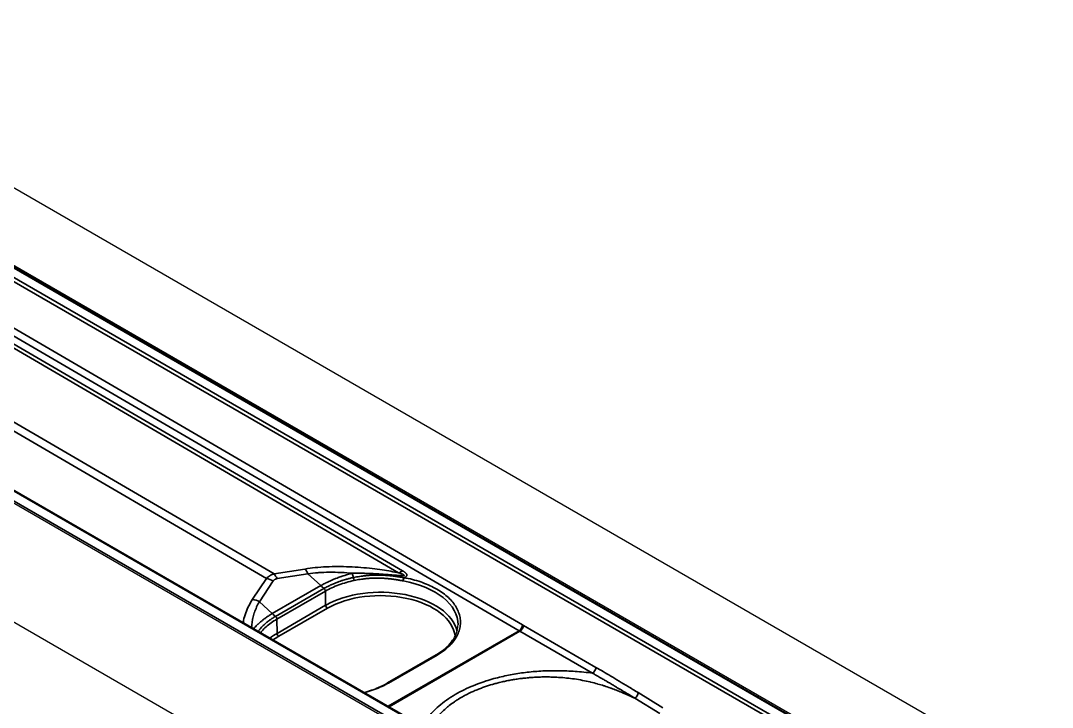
# Model space of a CAD drawing. Header units: millimetres. Extents: x 68 to 2000, y 100 to 2870.
# Drawn here: x 1254.2 to 1360.9, y 853 to 924 of the extents above; entities that cross this region are included whole.
import ezdxf

# ---------------------------------------------------------------- set-up
doc = ezdxf.new("R2010")
doc.units = ezdxf.units.MM
doc.header["$LTSCALE"] = 10
doc.layers.add('_Sichtbarkanten', color=7, linetype='Continuous', lineweight=25)
doc.layers.add('Sichtbar schmal (ISO)', color=7, linetype='Continuous', lineweight=35)

msp = doc.modelspace()

# ---------------------------------------------------------------- linework, layer by layer
at = {"layer": '_Sichtbarkanten'}
for p, q in [((1189.84, 943.47), (1508.04, 759.75)), ((1150.95, 921.01), (1469.15, 737.3)), ((1218.84, 918.51), (1464.92, 776.43)), ((1219.26, 918.44), (1464.7, 776.74)), ((1444.93, 764.9), (1198.87, 906.97)), ((1443.38, 764.43), (1197.94, 906.13)), ((1297.13, 858.39), (1292.11, 855.49))]:
    msp.add_line(p, q, dxfattribs=at)
for points, knots in [([(1297.13, 858.39), (1297.74, 858.74), (1298.24, 859.14), (1298.99, 860), (1299.23, 860.46), (1299.4, 861.11), (1299.43, 861.31), (1299.43, 861.51)], [0, 0, 0, 0, 0.516842, 0.516842, 1.025345, 1.025345, 1.242957, 1.242957, 1.242957, 1.242957]), ([(1289.69, 854.53), (1290.23, 854.67), (1290.74, 854.84), (1291.53, 855.18), (1291.83, 855.33), (1292.11, 855.49)], [2.7346782, 2.7346782, 2.7346782, 2.7346782, 3.0875268, 3.0875268, 3.3269031, 3.3269031, 3.3269031, 3.3269031])]:
    msp.add_open_spline(points, degree=3, knots=knots, dxfattribs=at)
at = {"layer": 'Sichtbar schmal (ISO)'}
for p, q in [((1464.79, 776.42), (1218.71, 918.49)), ((1463.72, 775.61), (1217.65, 917.67)), ((1217.83, 917.98), (1463.89, 775.91)), ((1306.1, 861.49), (1217.65, 913.1)), ((1305.74, 860.89), (1217.29, 912.49)), ((1444.81, 764.89), (1198.74, 906.96)), ((1197.84, 906.45), (1443.92, 764.37)), ((1293.29, 866.88), (1234.73, 901.05)), ((1293.7, 867.09), (1235.13, 901.26)), ((1279.62, 866.3), (1231.95, 894.1)), ((1280.42, 866.76), (1232.76, 894.57)), ((1283.61, 867.27), (1280.42, 866.76)), ((1279.62, 866.3), (1278.19, 864.15)), ((1283.91, 866.79), (1280.73, 866.28)), ((1283.91, 866.79), (1285.24, 865.55)), ((1280.33, 866.04), (1278.9, 863.89)), ((1280.23, 862.66), (1285.24, 865.55)), ((1285.57, 865.26), (1280.56, 862.37)), ((1285.72, 864.99), (1280.7, 862.09)), ((1285.72, 864.99), (1285.74, 863.52)), ((1278.9, 863.89), (1280.23, 862.66)), ((1285.74, 863.52), (1280.72, 860.62)), ((1285.92, 863.22), (1280.9, 860.32)), ((1280.7, 862.09), (1280.72, 860.62)), ((1292.21, 853.08), (1305.74, 860.89)), ((1292.31, 853.02), (1305.83, 860.83)), ((1313.34, 856.5), (1305.83, 860.83)), ((1313.69, 857.1), (1306.19, 861.44)), ((1292.24, 855.48), (1297.26, 858.38)), ((1320.61, 852.91), (1318.04, 854.49)), ((1320.28, 852.33), (1317.71, 853.91))]:
    msp.add_line(p, q, dxfattribs=at)
for centre, major_axis, ratio, start_param, end_param in [((1283.4, 865.14), (0.4, -2.47), 0.393811, 2.240031, 2.552528), ((1279.81, 864.39), (2.08, -1.38), 0.678392, 1.764791, 2.077288), ((1280.21, 864.62), (0.4, -2.47), 0.393812, 2.240031, 2.552527), ((1288.95, 869.79), (0.84, -4.93), 0.236303, 5.314743, 5.431953), ((1288.61, 866.22), (0.052, -0.244), 0.269866, 0.94212, 2.279891), ((1293.72, 871.16), (2.52, 4.32), 0.574319, 3.815229, 3.929595), ((1293.84, 866.18), (-0.045, -0.246), 0.237424, 3.781907, 5.332802), ((1286.28, 868.86), (2.5, -4.33), 0.57735, 5.201094, 5.298232), ((1291.4, 860.25), (8, 0), 0.57735, 0.132279, 2.356194), ((1291.4, 861.59), (-8.03, 0.04), 0.580454, 3.131921, 4.41663), ((1278.38, 862.24), (2.08, -1.38), 0.678392, 1.764791, 2.077288), ((1291.4, 860.05), (7.75, 0), 0.57735, 0.067114, 2.356194), ((1285.92, 863.42), (-0.125, 0.217), 0.57735, 0.802851, 2.356194), ((1281.26, 865.97), (2.5, -4.33), 0.57735, 5.201094, 5.298232), ((1280.52, 862.19), (0.121, -0.219), 0.577882, 0.813784, 2.167422), ((1305.74, 861.29), (0.252, 0.432), 0.574372, 3.929636, 5.482984), ((1305.83, 881.25), (-12.5, 21.65), 0.57735, 2.350959, 2.356194), ((1305.83, 861.24), (0.25, 0.433), 0.57735, 3.926992, 5.480334), ((1306.53, 883.86), (-11.82, 23.79), 0.585279, 2.413962, 2.41893), ((1286.38, 857.35), (-8, 0), 0.57735, 5.497787, 5.637259), ((1286.38, 857.15), (-7.75, 0), 0.57735, 5.497787, 5.609846), ((1280.9, 860.52), (-0.125, 0.217), 0.57735, 0.802851, 2.356194), ((1297.26, 858.17), (-0.125, 0.217), 0.57735, 5.492551, 6.283185), ((1313.34, 856.91), (0.25, 0.433), 0.57735, 3.926991, 5.480334), ((1292.24, 855.27), (-0.125, 0.217), 0.57735, 5.492551, 6.283185), ((1317.69, 854.29), (0.262, 0.426), 0.55888, 4.038057, 5.496129)]:
    msp.add_ellipse(centre, major_axis=major_axis, ratio=ratio, start_param=start_param, end_param=end_param, dxfattribs=at)
for points, knots in [([(1293.29, 866.88), (1293.05, 866.93), (1292.51, 867.04), (1291.6, 867.18), (1290.57, 867.32), (1289.4, 867.44), (1288.18, 867.51), (1287, 867.53), (1285.81, 867.51), (1284.66, 867.42), (1283.95, 867.33), (1283.61, 867.27)], [0.0000001, 0.0000001, 0.0000001, 0.0000001, 0.1111111, 0.2222222, 0.3333333, 0.4444444, 0.5555556, 0.6666667, 0.7777778, 0.8888889, 1, 1, 1, 1]), ([(1280.42, 866.76), (1280.36, 866.74), (1280.29, 866.72), (1280.23, 866.7), (1280.17, 866.68), (1280.12, 866.65), (1280.06, 866.62), (1280.01, 866.6), (1279.95, 866.56), (1279.9, 866.53), (1279.85, 866.5), (1279.8, 866.46), (1279.75, 866.42), (1279.71, 866.38), (1279.66, 866.34), (1279.62, 866.3)], [0.000001, 0.000001, 0.000001, 0.000001, 0.2, 0.2, 0.2, 0.4, 0.4, 0.4, 0.6, 0.6, 0.6, 0.8, 0.8, 0.8, 1, 1, 1, 1]), ([(1280.73, 866.28), (1280.69, 866.27), (1280.62, 866.26), (1280.53, 866.22), (1280.45, 866.17), (1280.38, 866.12), (1280.34, 866.07), (1280.33, 866.04)], [0.0000019, 0.0000019, 0.0000019, 0.0000019, 0.2, 0.4, 0.6, 0.8, 1, 1, 1, 1]), ([(1288.47, 866.83), (1288.11, 866.87), (1287.76, 866.89), (1287.41, 866.91), (1287.37, 866.91), (1287.33, 866.91), (1287.29, 866.91), (1286.92, 866.93), (1286.56, 866.94), (1286.19, 866.94), (1286.17, 866.94), (1286.14, 866.94), (1286.11, 866.94), (1285.74, 866.93), (1285.37, 866.92), (1285.01, 866.9), (1285, 866.9), (1284.98, 866.89), (1284.97, 866.89), (1284.6, 866.87), (1284.25, 866.83), (1283.91, 866.79)], [0.0000008, 0.0000008, 0.0000008, 0.0000008, 0.2248145, 0.2248145, 0.2248145, 0.25, 0.25, 0.25, 0.4832723, 0.4832723, 0.4832723, 0.5, 0.5, 0.5, 0.7416406, 0.7416406, 0.7416406, 0.75, 0.75, 0.75, 1, 1, 1, 1]), ([(1285.24, 865.55), (1285.38, 865.63), (1285.52, 865.71), (1285.65, 865.78), (1285.66, 865.78), (1285.67, 865.79), (1285.68, 865.79), (1285.8, 865.85), (1285.92, 865.91), (1286.03, 865.96), (1286.05, 865.97), (1286.07, 865.98), (1286.09, 865.99), (1286.19, 866.04), (1286.28, 866.08), (1286.38, 866.12), (1286.41, 866.13), (1286.43, 866.14), (1286.46, 866.16), (1286.55, 866.19), (1286.63, 866.23), (1286.71, 866.26), (1286.74, 866.27), (1286.78, 866.28), (1286.81, 866.3), (1286.88, 866.33), (1286.96, 866.35), (1287.04, 866.38), (1287.07, 866.39), (1287.1, 866.41), (1287.14, 866.42), (1287.21, 866.44), (1287.28, 866.47), (1287.35, 866.49), (1287.39, 866.51), (1287.42, 866.52), (1287.46, 866.53), (1287.53, 866.55), (1287.61, 866.58), (1287.68, 866.6), (1287.72, 866.61), (1287.75, 866.62), (1287.79, 866.64), (1287.87, 866.66), (1287.96, 866.69), (1288.05, 866.71), (1288.07, 866.72), (1288.1, 866.73), (1288.12, 866.74), (1288.24, 866.77), (1288.35, 866.8), (1288.47, 866.83)], [0, 0, 0, 0, 0.1017511, 0.1017511, 0.1017511, 0.1111111, 0.1111111, 0.1111111, 0.2047514, 0.2047514, 0.2047514, 0.2222222, 0.2222222, 0.2222222, 0.3088109, 0.3088109, 0.3088109, 0.3333333, 0.3333333, 0.3333333, 0.4141311, 0.4141311, 0.4141311, 0.4444444, 0.4444444, 0.4444444, 0.5213578, 0.5213578, 0.5213578, 0.5555556, 0.5555556, 0.5555556, 0.6302663, 0.6302663, 0.6302663, 0.6666667, 0.6666667, 0.6666667, 0.7427651, 0.7427651, 0.7427651, 0.7777778, 0.7777778, 0.7777778, 0.8639588, 0.8639588, 0.8639588, 0.8888889, 0.8888889, 0.8888889, 0.9999989, 0.9999989, 0.9999989, 0.9999989]), ([(1288.63, 866.39), (1288.5, 866.36), (1288.36, 866.33), (1288.23, 866.3), (1288.12, 866.27), (1288, 866.24), (1287.89, 866.21), (1287.86, 866.2), (1287.82, 866.19), (1287.79, 866.18), (1287.72, 866.16), (1287.65, 866.14), (1287.57, 866.12), (1287.47, 866.09), (1287.37, 866.06), (1287.27, 866.02), (1287.18, 865.99), (1287.09, 865.96), (1287, 865.92), (1286.99, 865.92), (1286.98, 865.92), (1286.97, 865.91), (1286.86, 865.87), (1286.75, 865.83), (1286.65, 865.79), (1286.54, 865.74), (1286.42, 865.69), (1286.31, 865.64), (1286.29, 865.64), (1286.27, 865.63), (1286.25, 865.62), (1286.15, 865.57), (1286.05, 865.52), (1285.96, 865.47), (1285.82, 865.41), (1285.7, 865.34), (1285.57, 865.26)], [0, 0, 0, 0, 0.117035, 0.117035, 0.117035, 0.221069, 0.221069, 0.221069, 0.25, 0.25, 0.25, 0.317055, 0.317055, 0.317055, 0.411258, 0.411258, 0.411258, 0.5, 0.5, 0.5, 0.509092, 0.509092, 0.509092, 0.613594, 0.613594, 0.613594, 0.728289, 0.728289, 0.728289, 0.75, 0.75, 0.75, 0.856332, 0.856332, 0.856332, 1, 1, 1, 1]), ([(1288.47, 866.83), (1288.52, 866.83), (1288.57, 866.83), (1288.63, 866.83), (1288.72, 866.83), (1288.81, 866.83), (1288.91, 866.83), (1289.05, 866.84), (1289.19, 866.83), (1289.33, 866.83), (1289.46, 866.83), (1289.6, 866.83), (1289.73, 866.83), (1289.78, 866.82), (1289.82, 866.82), (1289.86, 866.82), (1289.95, 866.82), (1290.04, 866.82), (1290.13, 866.81), (1290.27, 866.81), (1290.4, 866.8), (1290.53, 866.8), (1290.66, 866.79), (1290.79, 866.78), (1290.91, 866.78), (1290.95, 866.78), (1290.98, 866.77), (1291.02, 866.77), (1291.1, 866.77), (1291.18, 866.76), (1291.26, 866.76), (1291.37, 866.75), (1291.47, 866.74), (1291.56, 866.74), (1291.65, 866.73), (1291.74, 866.72), (1291.83, 866.72), (1291.9, 866.71), (1291.97, 866.71), (1292.04, 866.7), (1292.05, 866.7), (1292.05, 866.7), (1292.06, 866.7), (1292.14, 866.69), (1292.21, 866.69), (1292.27, 866.68), (1292.34, 866.68), (1292.4, 866.67), (1292.46, 866.67), (1292.53, 866.66), (1292.58, 866.66), (1292.64, 866.65), (1292.69, 866.65), (1292.74, 866.64), (1292.79, 866.64), (1292.84, 866.63), (1292.89, 866.63), (1292.93, 866.63), (1292.94, 866.63), (1292.94, 866.63), (1292.95, 866.63), (1292.99, 866.62), (1293.02, 866.62), (1293.06, 866.62), (1293.1, 866.61), (1293.14, 866.61), (1293.18, 866.61), (1293.21, 866.61), (1293.25, 866.6), (1293.28, 866.6), (1293.32, 866.6), (1293.35, 866.6), (1293.38, 866.59), (1293.41, 866.59), (1293.44, 866.59), (1293.47, 866.59), (1293.49, 866.59), (1293.52, 866.59), (1293.55, 866.59), (1293.57, 866.59), (1293.6, 866.58), (1293.62, 866.58), (1293.64, 866.58), (1293.66, 866.58), (1293.68, 866.58), (1293.7, 866.58), (1293.72, 866.59), (1293.74, 866.59), (1293.75, 866.59), (1293.76, 866.59), (1293.77, 866.59), (1293.78, 866.59), (1293.78, 866.59), (1293.78, 866.59), (1293.8, 866.59), (1293.81, 866.59), (1293.82, 866.6), (1293.83, 866.6), (1293.84, 866.6), (1293.85, 866.6), (1293.85, 866.61), (1293.86, 866.61), (1293.86, 866.61), (1293.86, 866.62), (1293.87, 866.62), (1293.87, 866.62), (1293.87, 866.63), (1293.87, 866.63), (1293.86, 866.64), (1293.86, 866.64), (1293.86, 866.65), (1293.85, 866.65), (1293.85, 866.66), (1293.84, 866.66), (1293.83, 866.67), (1293.83, 866.67), (1293.82, 866.68), (1293.82, 866.68), (1293.81, 866.68), (1293.81, 866.69), (1293.8, 866.69), (1293.79, 866.7), (1293.77, 866.7), (1293.76, 866.71), (1293.74, 866.72), (1293.72, 866.73), (1293.71, 866.74), (1293.69, 866.74), (1293.67, 866.75), (1293.64, 866.76), (1293.62, 866.77), (1293.6, 866.78), (1293.57, 866.79), (1293.55, 866.8), (1293.52, 866.81), (1293.49, 866.82), (1293.46, 866.83), (1293.43, 866.84), (1293.4, 866.85), (1293.37, 866.86), (1293.33, 866.87), (1293.29, 866.88)], [0, 0, 0, 0, 0.008878, 0.008878, 0.008878, 0.025, 0.025, 0.025, 0.05, 0.05, 0.05, 0.075, 0.075, 0.075, 0.083078, 0.083078, 0.083078, 0.1, 0.1, 0.1, 0.125, 0.125, 0.125, 0.15, 0.15, 0.15, 0.157262, 0.157262, 0.157262, 0.175, 0.175, 0.175, 0.2, 0.2, 0.2, 0.225, 0.225, 0.225, 0.247497, 0.247497, 0.247497, 0.25, 0.25, 0.25, 0.275, 0.275, 0.275, 0.3, 0.3, 0.3, 0.325, 0.325, 0.325, 0.35, 0.35, 0.35, 0.375, 0.375, 0.375, 0.377245, 0.377245, 0.377245, 0.4, 0.4, 0.4, 0.425, 0.425, 0.425, 0.45, 0.45, 0.45, 0.475, 0.475, 0.475, 0.5, 0.5, 0.5, 0.525, 0.525, 0.525, 0.55, 0.55, 0.55, 0.575, 0.575, 0.575, 0.6, 0.6, 0.6, 0.61905, 0.61905, 0.61905, 0.625, 0.625, 0.625, 0.65, 0.65, 0.65, 0.675, 0.675, 0.675, 0.7, 0.7, 0.7, 0.725, 0.725, 0.725, 0.75, 0.75, 0.75, 0.775, 0.775, 0.775, 0.8, 0.8, 0.8, 0.810535, 0.810535, 0.810535, 0.825, 0.825, 0.825, 0.85, 0.85, 0.85, 0.875, 0.875, 0.875, 0.9, 0.9, 0.9, 0.925, 0.925, 0.925, 0.95, 0.95, 0.95, 0.975, 0.975, 0.975, 1, 1, 1, 1]), ([(1293.84, 866.38), (1293.79, 866.39), (1293.75, 866.39), (1293.7, 866.4), (1293.7, 866.4), (1293.69, 866.4), (1293.69, 866.4), (1293.64, 866.41), (1293.6, 866.42), (1293.55, 866.43), (1293.54, 866.43), (1293.53, 866.43), (1293.52, 866.43), (1293.47, 866.44), (1293.43, 866.45), (1293.37, 866.46), (1293.36, 866.46), (1293.35, 866.46), (1293.33, 866.46), (1293.28, 866.47), (1293.23, 866.48), (1293.18, 866.48), (1293.16, 866.49), (1293.14, 866.49), (1293.12, 866.49), (1293.07, 866.5), (1293.02, 866.51), (1292.97, 866.51), (1292.94, 866.52), (1292.92, 866.52), (1292.89, 866.52), (1292.84, 866.53), (1292.79, 866.54), (1292.74, 866.54), (1292.7, 866.55), (1292.67, 866.55), (1292.63, 866.56), (1292.58, 866.56), (1292.53, 866.57), (1292.48, 866.57), (1292.44, 866.58), (1292.39, 866.58), (1292.35, 866.59), (1292.3, 866.59), (1292.25, 866.59), (1292.2, 866.6), (1292.14, 866.6), (1292.09, 866.61), (1292.04, 866.61), (1291.99, 866.61), (1291.94, 866.62), (1291.89, 866.62), (1291.82, 866.62), (1291.76, 866.63), (1291.69, 866.63), (1291.64, 866.63), (1291.59, 866.64), (1291.55, 866.64), (1291.47, 866.64), (1291.39, 866.64), (1291.3, 866.64), (1291.26, 866.64), (1291.21, 866.64), (1291.17, 866.64), (1291.07, 866.65), (1290.97, 866.64), (1290.87, 866.64), (1290.83, 866.64), (1290.8, 866.64), (1290.76, 866.64), (1290.64, 866.64), (1290.52, 866.63), (1290.39, 866.62), (1290.36, 866.62), (1290.33, 866.62), (1290.3, 866.62), (1290.16, 866.61), (1290.01, 866.6), (1289.86, 866.58), (1289.84, 866.58), (1289.82, 866.58), (1289.8, 866.58), (1289.63, 866.56), (1289.45, 866.54), (1289.27, 866.51), (1289.26, 866.51), (1289.25, 866.5), (1289.24, 866.5), (1289.05, 866.47), (1288.84, 866.44), (1288.63, 866.39)], [0, 0, 0, 0, 0.0625, 0.0625, 0.0625, 0.0673979, 0.0673979, 0.0673979, 0.125, 0.125, 0.125, 0.134343, 0.134343, 0.134343, 0.1875, 0.1875, 0.1875, 0.2010157, 0.2010157, 0.2010157, 0.25, 0.25, 0.25, 0.2675424, 0.2675424, 0.2675424, 0.3125, 0.3125, 0.3125, 0.3339838, 0.3339838, 0.3339838, 0.375, 0.375, 0.375, 0.4003897, 0.4003897, 0.4003897, 0.4375, 0.4375, 0.4375, 0.4668495, 0.4668495, 0.4668495, 0.5, 0.5, 0.5, 0.5333862, 0.5333862, 0.5333862, 0.5625, 0.5625, 0.5625, 0.6000058, 0.6000058, 0.6000058, 0.625, 0.625, 0.625, 0.6667228, 0.6667228, 0.6667228, 0.6875, 0.6875, 0.6875, 0.7335473, 0.7335473, 0.7335473, 0.75, 0.75, 0.75, 0.8005055, 0.8005055, 0.8005055, 0.8125, 0.8125, 0.8125, 0.8674731, 0.8674731, 0.8674731, 0.875, 0.875, 0.875, 0.9341302, 0.9341302, 0.9341302, 0.9375, 0.9375, 0.9375, 0.9999998, 0.9999998, 0.9999998, 0.9999998]), ([(1293.76, 866.04), (1293.72, 866.05), (1293.68, 866.06), (1293.63, 866.07), (1293.62, 866.07), (1293.62, 866.07), (1293.62, 866.07), (1293.57, 866.08), (1293.53, 866.08), (1293.48, 866.09), (1293.47, 866.09), (1293.46, 866.1), (1293.45, 866.1), (1293.41, 866.11), (1293.36, 866.11), (1293.31, 866.12), (1293.3, 866.13), (1293.28, 866.13), (1293.27, 866.13), (1293.22, 866.14), (1293.17, 866.15), (1293.12, 866.15), (1293.1, 866.16), (1293.08, 866.16), (1293.07, 866.16), (1293.02, 866.17), (1292.97, 866.18), (1292.92, 866.19), (1292.89, 866.19), (1292.87, 866.19), (1292.84, 866.2), (1292.79, 866.2), (1292.74, 866.21), (1292.69, 866.22), (1292.66, 866.22), (1292.62, 866.23), (1292.59, 866.23), (1292.54, 866.24), (1292.49, 866.24), (1292.44, 866.25), (1292.4, 866.25), (1292.36, 866.26), (1292.31, 866.26), (1292.27, 866.27), (1292.22, 866.27), (1292.17, 866.28), (1292.11, 866.28), (1292.06, 866.29), (1292.01, 866.29), (1291.96, 866.3), (1291.91, 866.3), (1291.87, 866.3), (1291.8, 866.31), (1291.74, 866.31), (1291.67, 866.31), (1291.63, 866.32), (1291.58, 866.32), (1291.53, 866.32), (1291.46, 866.32), (1291.38, 866.33), (1291.29, 866.33), (1291.25, 866.33), (1291.21, 866.33), (1291.17, 866.33), (1291.07, 866.33), (1290.98, 866.33), (1290.88, 866.33), (1290.84, 866.33), (1290.8, 866.33), (1290.77, 866.33), (1290.65, 866.33), (1290.53, 866.32), (1290.41, 866.31), (1290.38, 866.31), (1290.35, 866.31), (1290.32, 866.31), (1290.19, 866.3), (1290.04, 866.29), (1289.89, 866.28), (1289.87, 866.27), (1289.85, 866.27), (1289.83, 866.27), (1289.67, 866.25), (1289.5, 866.23), (1289.32, 866.2), (1289.31, 866.2), (1289.3, 866.2), (1289.29, 866.2), (1289.1, 866.17), (1288.9, 866.13), (1288.7, 866.09)], [0.0000002, 0.0000002, 0.0000002, 0.0000002, 0.0625, 0.0625, 0.0625, 0.0673967, 0.0673967, 0.0673967, 0.125, 0.125, 0.125, 0.1343426, 0.1343426, 0.1343426, 0.1875, 0.1875, 0.1875, 0.2010143, 0.2010143, 0.2010143, 0.25, 0.25, 0.25, 0.2675413, 0.2675413, 0.2675413, 0.3125, 0.3125, 0.3125, 0.3339828, 0.3339828, 0.3339828, 0.375, 0.375, 0.375, 0.4003887, 0.4003887, 0.4003887, 0.4375, 0.4375, 0.4375, 0.4668486, 0.4668486, 0.4668486, 0.5, 0.5, 0.5, 0.5333854, 0.5333854, 0.5333854, 0.5625, 0.5625, 0.5625, 0.600005, 0.600005, 0.600005, 0.625, 0.625, 0.625, 0.6667219, 0.6667219, 0.6667219, 0.6875, 0.6875, 0.6875, 0.7335465, 0.7335465, 0.7335465, 0.75, 0.75, 0.75, 0.8005047, 0.8005047, 0.8005047, 0.8125, 0.8125, 0.8125, 0.8674725, 0.8674725, 0.8674725, 0.875, 0.875, 0.875, 0.9341293, 0.9341293, 0.9341293, 0.9375, 0.9375, 0.9375, 1, 1, 1, 1]), ([(1293.84, 866.38), (1293.86, 866.39), (1293.88, 866.4), (1293.91, 866.41), (1293.93, 866.41), (1293.95, 866.42), (1293.97, 866.43), (1293.99, 866.44), (1294, 866.45), (1294.02, 866.46), (1294.04, 866.47), (1294.05, 866.48), (1294.06, 866.49), (1294.08, 866.5), (1294.09, 866.51), (1294.1, 866.52), (1294.11, 866.53), (1294.11, 866.54), (1294.12, 866.56), (1294.13, 866.57), (1294.13, 866.58), (1294.14, 866.59), (1294.14, 866.6), (1294.14, 866.61), (1294.14, 866.62), (1294.15, 866.63), (1294.15, 866.65), (1294.14, 866.66), (1294.14, 866.67), (1294.14, 866.69), (1294.13, 866.7), (1294.13, 866.72), (1294.12, 866.73), (1294.11, 866.74), (1294.1, 866.76), (1294.09, 866.77), (1294.08, 866.79), (1294.07, 866.8), (1294.06, 866.82), (1294.04, 866.83), (1294.03, 866.85), (1294.01, 866.87), (1293.99, 866.88), (1293.98, 866.9), (1293.96, 866.91), (1293.94, 866.93), (1293.91, 866.95), (1293.89, 866.96), (1293.87, 866.98), (1293.84, 867), (1293.82, 867.02), (1293.79, 867.04), (1293.76, 867.05), (1293.73, 867.07), (1293.7, 867.09)], [0, 0, 0, 0, 0.0555556, 0.0555556, 0.0555556, 0.1111111, 0.1111111, 0.1111111, 0.1666667, 0.1666667, 0.1666667, 0.2222222, 0.2222222, 0.2222222, 0.2777778, 0.2777778, 0.2777778, 0.3333333, 0.3333333, 0.3333333, 0.3888889, 0.3888889, 0.3888889, 0.4444444, 0.4444444, 0.4444444, 0.5, 0.5, 0.5, 0.5555556, 0.5555556, 0.5555556, 0.6111111, 0.6111111, 0.6111111, 0.6666667, 0.6666667, 0.6666667, 0.7222222, 0.7222222, 0.7222222, 0.7777778, 0.7777778, 0.7777778, 0.8333333, 0.8333333, 0.8333333, 0.8888889, 0.8888889, 0.8888889, 0.9444444, 0.9444444, 0.9444444, 0.9999994, 0.9999994, 0.9999994, 0.9999994]), ([(1285.57, 865.26), (1285.59, 865.25), (1285.61, 865.24), (1285.62, 865.22), (1285.63, 865.2), (1285.65, 865.19), (1285.66, 865.17), (1285.67, 865.15), (1285.68, 865.13), (1285.69, 865.11), (1285.7, 865.09), (1285.71, 865.07), (1285.71, 865.05), (1285.72, 865.03), (1285.72, 865.01), (1285.72, 864.99)], [0, 0, 0, 0, 0.2, 0.2, 0.2, 0.4, 0.4, 0.4, 0.6, 0.6, 0.6, 0.8, 0.8, 0.8, 1, 1, 1, 1]), ([(1288.7, 866.09), (1288.42, 866.03), (1288.15, 865.96), (1287.89, 865.89), (1287.89, 865.89), (1287.88, 865.89), (1287.88, 865.88), (1287.62, 865.81), (1287.36, 865.73), (1287.12, 865.64), (1287.11, 865.63), (1287.11, 865.63), (1287.11, 865.63), (1286.86, 865.54), (1286.62, 865.44), (1286.39, 865.33), (1286.39, 865.33), (1286.38, 865.33), (1286.38, 865.33), (1286.15, 865.22), (1285.93, 865.11), (1285.72, 864.99)], [0, 0, 0, 0, 0.247865, 0.247865, 0.247865, 0.25, 0.25, 0.25, 0.496212, 0.496212, 0.496212, 0.5, 0.5, 0.5, 0.746922, 0.746922, 0.746922, 0.75, 0.75, 0.75, 1, 1, 1, 1]), ([(1278.19, 864.15), (1278.05, 863.93), (1277.79, 863.48), (1277.47, 862.74), (1277.29, 862.14), (1277.23, 861.81), (1277.21, 861.74)], [0, 0, 0, 0, 0.1, 0.2, 0.3, 0.3276379, 0.3276379, 0.3276379, 0.3276379]), ([(1278.9, 863.89), (1278.8, 863.72), (1278.7, 863.54), (1278.61, 863.35), (1278.61, 863.35), (1278.61, 863.35), (1278.61, 863.34), (1278.52, 863.16), (1278.45, 862.97), (1278.38, 862.78), (1278.38, 862.77), (1278.38, 862.76), (1278.37, 862.74), (1278.31, 862.56), (1278.26, 862.37), (1278.22, 862.19), (1278.21, 862.16), (1278.21, 862.13), (1278.2, 862.11), (1278.17, 861.93), (1278.14, 861.75), (1278.12, 861.57), (1278.12, 861.53), (1278.11, 861.5), (1278.11, 861.46), (1278.1, 861.38), (1278.1, 861.31), (1278.09, 861.23)], [0, 0, 0, 0, 0.1967454, 0.1967454, 0.1967454, 0.2, 0.2, 0.2, 0.3878012, 0.3878012, 0.3878012, 0.4, 0.4, 0.4, 0.5761295, 0.5761295, 0.5761295, 0.6, 0.6, 0.6, 0.7678469, 0.7678469, 0.7678469, 0.8, 0.8, 0.8, 0.8747444, 0.8747444, 0.8747444, 0.8747444]), ([(1278.3, 861.11), (1278.33, 861.14), (1278.37, 861.18), (1278.4, 861.21), (1278.4, 861.21), (1278.4, 861.21), (1278.4, 861.22), (1278.45, 861.28), (1278.51, 861.33), (1278.57, 861.39), (1278.57, 861.39), (1278.57, 861.4), (1278.57, 861.4), (1278.63, 861.46), (1278.69, 861.51), (1278.75, 861.57), (1278.75, 861.58), (1278.75, 861.58), (1278.76, 861.58), (1278.82, 861.64), (1278.89, 861.7), (1278.96, 861.76), (1278.96, 861.76), (1278.96, 861.76), (1278.96, 861.77), (1279.03, 861.83), (1279.11, 861.89), (1279.2, 861.96), (1279.28, 862.03), (1279.38, 862.1), (1279.48, 862.17), (1279.48, 862.18), (1279.48, 862.18), (1279.49, 862.18), (1279.59, 862.25), (1279.69, 862.33), (1279.81, 862.41), (1279.82, 862.41), (1279.82, 862.41), (1279.83, 862.41), (1279.95, 862.49), (1280.08, 862.58), (1280.23, 862.66)], [0.1570345, 0.1570345, 0.1570345, 0.1570345, 0.2203361, 0.2203361, 0.2203361, 0.2222222, 0.2222222, 0.2222222, 0.3291407, 0.3291407, 0.3291407, 0.3333333, 0.3333333, 0.3333333, 0.4399522, 0.4399522, 0.4399522, 0.4444444, 0.4444444, 0.4444444, 0.5527771, 0.5527771, 0.5527771, 0.5555556, 0.5555556, 0.5555556, 0.6666667, 0.6666667, 0.6666667, 0.7777778, 0.7777778, 0.7777778, 0.7811143, 0.7811143, 0.7811143, 0.8888889, 0.8888889, 0.8888889, 0.8924959, 0.8924959, 0.8924959, 1, 1, 1, 1]), ([(1280.56, 862.37), (1280.43, 862.3), (1280.31, 862.22), (1280.18, 862.14), (1280.11, 862.09), (1280.03, 862.03), (1279.95, 861.98), (1279.92, 861.96), (1279.9, 861.94), (1279.87, 861.92), (1279.78, 861.85), (1279.69, 861.78), (1279.6, 861.71), (1279.54, 861.66), (1279.48, 861.6), (1279.42, 861.55), (1279.41, 861.54), (1279.4, 861.53), (1279.38, 861.51), (1279.32, 861.45), (1279.25, 861.39), (1279.19, 861.33), (1279.14, 861.27), (1279.08, 861.21), (1279.03, 861.16), (1279.01, 861.14), (1279, 861.11), (1278.98, 861.09), (1278.95, 861.06), (1278.92, 861.02), (1278.89, 860.98), (1278.85, 860.93), (1278.81, 860.88), (1278.78, 860.83)], [0, 0, 0, 0, 0.1512862, 0.1512862, 0.1512862, 0.25, 0.25, 0.25, 0.2880914, 0.2880914, 0.2880914, 0.411254, 0.411254, 0.411254, 0.5, 0.5, 0.5, 0.5218999, 0.5218999, 0.5218999, 0.6226524, 0.6226524, 0.6226524, 0.7175813, 0.7175813, 0.7175813, 0.75, 0.75, 0.75, 0.8105529, 0.8105529, 0.8105529, 0.887398, 0.887398, 0.887398, 0.887398]), ([(1280.7, 862.09), (1280.49, 861.97), (1280.29, 861.84), (1280.11, 861.71), (1279.92, 861.58), (1279.75, 861.44), (1279.59, 861.29), (1279.43, 861.15), (1279.29, 861), (1279.16, 860.85), (1279.11, 860.79), (1279.07, 860.74), (1279.03, 860.69)], [0, 0, 0, 0, 0.25, 0.25, 0.25, 0.5, 0.5, 0.5, 0.75, 0.75, 0.75, 0.836202, 0.836202, 0.836202, 0.836202]), ([(1295.73, 851.04), (1295.79, 851.15), (1295.95, 851.42), (1296.28, 851.89), (1296.78, 852.47), (1297.43, 853.1), (1298.23, 853.73), (1299.14, 854.31), (1300.08, 854.81), (1301.02, 855.22), (1301.91, 855.56), (1302.74, 855.83), (1303.52, 856.04), (1304.28, 856.22), (1305.04, 856.37), (1305.81, 856.5), (1306.59, 856.6), (1307.39, 856.68), (1308.19, 856.73), (1309, 856.76), (1309.83, 856.76), (1310.67, 856.74), (1311.53, 856.69), (1312.44, 856.61), (1313.04, 856.54), (1313.34, 856.5)], [0.3130997, 0.3130997, 0.3130997, 0.3130997, 0.3333333, 0.3636364, 0.3939394, 0.4242424, 0.4545455, 0.4848485, 0.5151515, 0.5454545, 0.5757576, 0.6060606, 0.6363636, 0.6666667, 0.6969697, 0.7272727, 0.7575758, 0.7878788, 0.8181818, 0.8484848, 0.8787879, 0.9090909, 0.9393939, 0.969697, 1, 1, 1, 1]), ([(1318.04, 854.49), (1317.68, 854.71), (1316.99, 855.13), (1316.06, 855.7), (1315.22, 856.21), (1314.43, 856.67), (1313.94, 856.96), (1313.69, 857.1)], [0, 0, 0, 0, 0.2, 0.4, 0.6, 0.8, 1, 1, 1, 1]), ([(1289.76, 854.49), (1289.82, 854.51), (1289.88, 854.53), (1289.94, 854.54), (1290.23, 854.62), (1290.5, 854.71), (1290.77, 854.8), (1291.04, 854.9), (1291.3, 855.01), (1291.54, 855.12), (1291.79, 855.23), (1292.02, 855.35), (1292.24, 855.48)], [0.8216292, 0.8216292, 0.8216292, 0.8216292, 0.8333333, 0.8333333, 0.8333333, 0.8888889, 0.8888889, 0.8888889, 0.9444444, 0.9444444, 0.9444444, 1, 1, 1, 1]), ([(1296.47, 850.62), (1296.5, 850.69), (1296.53, 850.76), (1296.57, 850.83), (1296.58, 850.86), (1296.59, 850.88), (1296.61, 850.91), (1296.67, 851.04), (1296.74, 851.16), (1296.82, 851.3), (1296.84, 851.33), (1296.87, 851.37), (1296.89, 851.4), (1296.97, 851.53), (1297.07, 851.67), (1297.18, 851.81), (1297.21, 851.85), (1297.25, 851.9), (1297.29, 851.95), (1297.4, 852.08), (1297.52, 852.23), (1297.66, 852.37), (1297.72, 852.43), (1297.77, 852.49), (1297.83, 852.54), (1297.97, 852.68), (1298.13, 852.82), (1298.29, 852.96), (1298.37, 853.03), (1298.45, 853.09), (1298.53, 853.16), (1298.7, 853.29), (1298.87, 853.41), (1299.05, 853.54), (1299.15, 853.61), (1299.26, 853.68), (1299.36, 853.74), (1299.54, 853.86), (1299.72, 853.96), (1299.9, 854.06), (1300.02, 854.13), (1300.14, 854.2), (1300.26, 854.26), (1300.44, 854.35), (1300.61, 854.44), (1300.78, 854.52), (1300.91, 854.58), (1301.05, 854.64), (1301.18, 854.7), (1301.34, 854.76), (1301.5, 854.83), (1301.65, 854.89), (1301.79, 854.94), (1301.93, 854.99), (1302.07, 855.04), (1302.21, 855.09), (1302.35, 855.14), (1302.48, 855.18), (1302.63, 855.23), (1302.77, 855.28), (1302.91, 855.32), (1303.03, 855.35), (1303.15, 855.39), (1303.26, 855.42), (1303.41, 855.46), (1303.55, 855.5), (1303.69, 855.53), (1303.8, 855.56), (1303.9, 855.58), (1304, 855.6), (1304.15, 855.64), (1304.3, 855.67), (1304.44, 855.7), (1304.53, 855.72), (1304.63, 855.74), (1304.72, 855.75), (1304.87, 855.78), (1305.03, 855.81), (1305.18, 855.84), (1305.27, 855.85), (1305.35, 855.86), (1305.43, 855.88), (1305.6, 855.9), (1305.77, 855.93), (1305.94, 855.95), (1306.01, 855.96), (1306.09, 855.97), (1306.16, 855.97), (1306.34, 855.99), (1306.52, 856.01), (1306.7, 856.03), (1306.77, 856.04), (1306.84, 856.04), (1306.9, 856.05), (1307.09, 856.06), (1307.29, 856.07), (1307.48, 856.08), (1307.53, 856.09), (1307.59, 856.09), (1307.65, 856.09), (1307.85, 856.1), (1308.05, 856.11), (1308.25, 856.11), (1308.3, 856.11), (1308.35, 856.11), (1308.4, 856.11), (1308.61, 856.11), (1308.82, 856.11), (1309.04, 856.1), (1309.07, 856.1), (1309.11, 856.1), (1309.15, 856.1), (1309.38, 856.09), (1309.6, 856.08), (1309.83, 856.07), (1309.86, 856.07), (1309.89, 856.07), (1309.92, 856.06), (1310.15, 856.05), (1310.4, 856.03), (1310.64, 856), (1310.66, 856), (1310.67, 856), (1310.69, 856), (1310.94, 855.97), (1311.2, 855.94), (1311.45, 855.9), (1311.46, 855.9), (1311.47, 855.9), (1311.48, 855.9), (1311.75, 855.86), (1312.02, 855.81), (1312.29, 855.76), (1312.29, 855.76), (1312.29, 855.76), (1312.3, 855.76), (1312.56, 855.71), (1312.83, 855.65), (1313.09, 855.59), (1313.11, 855.59), (1313.12, 855.58), (1313.14, 855.58), (1313.38, 855.52), (1313.61, 855.46), (1313.83, 855.4), (1313.85, 855.39), (1313.87, 855.39), (1313.89, 855.38), (1314.11, 855.32), (1314.31, 855.26), (1314.5, 855.2), (1314.53, 855.19), (1314.56, 855.18), (1314.58, 855.18), (1314.77, 855.11), (1314.96, 855.05), (1315.15, 854.98), (1315.19, 854.97), (1315.22, 854.96), (1315.26, 854.94), (1315.44, 854.88), (1315.62, 854.81), (1315.8, 854.74), (1315.85, 854.72), (1315.89, 854.71), (1315.94, 854.69), (1316.11, 854.62), (1316.28, 854.55), (1316.45, 854.48), (1316.5, 854.46), (1316.55, 854.44), (1316.6, 854.41), (1316.76, 854.34), (1316.92, 854.27), (1317.08, 854.2), (1317.14, 854.17), (1317.2, 854.15), (1317.26, 854.12), (1317.41, 854.05), (1317.56, 853.98), (1317.71, 853.91)], [0.3514098, 0.3514098, 0.3514098, 0.3514098, 0.3617021, 0.3617021, 0.3617021, 0.3655102, 0.3655102, 0.3655102, 0.3829787, 0.3829787, 0.3829787, 0.3875809, 0.3875809, 0.3875809, 0.4042553, 0.4042553, 0.4042553, 0.4096733, 0.4096733, 0.4096733, 0.4255319, 0.4255319, 0.4255319, 0.4318112, 0.4318112, 0.4318112, 0.4468085, 0.4468085, 0.4468085, 0.4539809, 0.4539809, 0.4539809, 0.4680851, 0.4680851, 0.4680851, 0.4761295, 0.4761295, 0.4761295, 0.4893617, 0.4893617, 0.4893617, 0.4982534, 0.4982534, 0.4982534, 0.5106383, 0.5106383, 0.5106383, 0.5203609, 0.5203609, 0.5203609, 0.5319149, 0.5319149, 0.5319149, 0.5424753, 0.5424753, 0.5424753, 0.5531915, 0.5531915, 0.5531915, 0.5645757, 0.5645757, 0.5645757, 0.5744681, 0.5744681, 0.5744681, 0.5866643, 0.5866643, 0.5866643, 0.5957447, 0.5957447, 0.5957447, 0.6087514, 0.6087514, 0.6087514, 0.6170213, 0.6170213, 0.6170213, 0.6308651, 0.6308651, 0.6308651, 0.6382979, 0.6382979, 0.6382979, 0.6530206, 0.6530206, 0.6530206, 0.6595745, 0.6595745, 0.6595745, 0.675163, 0.675163, 0.675163, 0.6808511, 0.6808511, 0.6808511, 0.6972734, 0.6972734, 0.6972734, 0.7021277, 0.7021277, 0.7021277, 0.7193798, 0.7193798, 0.7193798, 0.7234043, 0.7234043, 0.7234043, 0.7414902, 0.7414902, 0.7414902, 0.7446809, 0.7446809, 0.7446809, 0.7636101, 0.7636101, 0.7636101, 0.7659574, 0.7659574, 0.7659574, 0.7857527, 0.7857527, 0.7857527, 0.787234, 0.787234, 0.787234, 0.8077839, 0.8077839, 0.8077839, 0.8085106, 0.8085106, 0.8085106, 0.8297872, 0.8297872, 0.8297872, 0.8299509, 0.8299509, 0.8299509, 0.8510638, 0.8510638, 0.8510638, 0.852322, 0.852322, 0.852322, 0.8723404, 0.8723404, 0.8723404, 0.8741639, 0.8741639, 0.8741639, 0.893617, 0.893617, 0.893617, 0.8961751, 0.8961751, 0.8961751, 0.9148936, 0.9148936, 0.9148936, 0.9184512, 0.9184512, 0.9184512, 0.9361702, 0.9361702, 0.9361702, 0.9405671, 0.9405671, 0.9405671, 0.9574468, 0.9574468, 0.9574468, 0.9626757, 0.9626757, 0.9626757, 0.9787234, 0.9787234, 0.9787234, 0.9848017, 0.9848017, 0.9848017, 1, 1, 1, 1]), ([(1317.71, 853.91), (1317.48, 854.05), (1317.26, 854.19), (1317.04, 854.32), (1316.91, 854.39), (1316.79, 854.47), (1316.67, 854.54), (1316.59, 854.59), (1316.51, 854.63), (1316.44, 854.68), (1316.25, 854.79), (1316.07, 854.9), (1315.89, 855), (1315.84, 855.04), (1315.78, 855.07), (1315.73, 855.1), (1315.62, 855.17), (1315.51, 855.23), (1315.41, 855.29), (1315.26, 855.38), (1315.11, 855.47), (1314.97, 855.55), (1314.94, 855.57), (1314.91, 855.59), (1314.88, 855.61), (1314.78, 855.67), (1314.68, 855.73), (1314.58, 855.78), (1314.46, 855.85), (1314.34, 855.92), (1314.22, 855.99), (1314.18, 856.02), (1314.13, 856.04), (1314.09, 856.07), (1314.03, 856.11), (1313.96, 856.14), (1313.9, 856.18), (1313.8, 856.23), (1313.71, 856.29), (1313.61, 856.34), (1313.52, 856.4), (1313.43, 856.45), (1313.34, 856.5)], [0, 0, 0, 0, 0.1270785, 0.1270785, 0.1270785, 0.2, 0.2, 0.2, 0.2482893, 0.2482893, 0.2482893, 0.3637364, 0.3637364, 0.3637364, 0.4, 0.4, 0.4, 0.473759, 0.473759, 0.473759, 0.5777492, 0.5777492, 0.5777492, 0.6, 0.6, 0.6, 0.674812, 0.674812, 0.674812, 0.764905, 0.764905, 0.764905, 0.8, 0.8, 0.8, 0.8485106, 0.8485106, 0.8485106, 0.9264973, 0.9264973, 0.9264973, 1, 1, 1, 1])]:
    msp.add_open_spline(points, degree=3, knots=knots, dxfattribs=at)
msp.add_open_spline([(1297.26, 858.38), (1297.48, 858.5), (1297.89, 858.77), (1298.44, 859.22), (1298.9, 859.7), (1299.26, 860.21), (1299.51, 860.74), (1299.66, 861.28), (1299.7, 861.83), (1299.63, 862.38), (1299.46, 862.93), (1299.18, 863.45), (1298.8, 863.96), (1298.32, 864.44), (1297.75, 864.88), (1297.1, 865.28), (1296.37, 865.64), (1295.58, 865.94), (1294.73, 866.2), (1294.14, 866.32), (1293.84, 866.38)], degree=3, dxfattribs=at)

doc.saveas('drawing.dxf')
